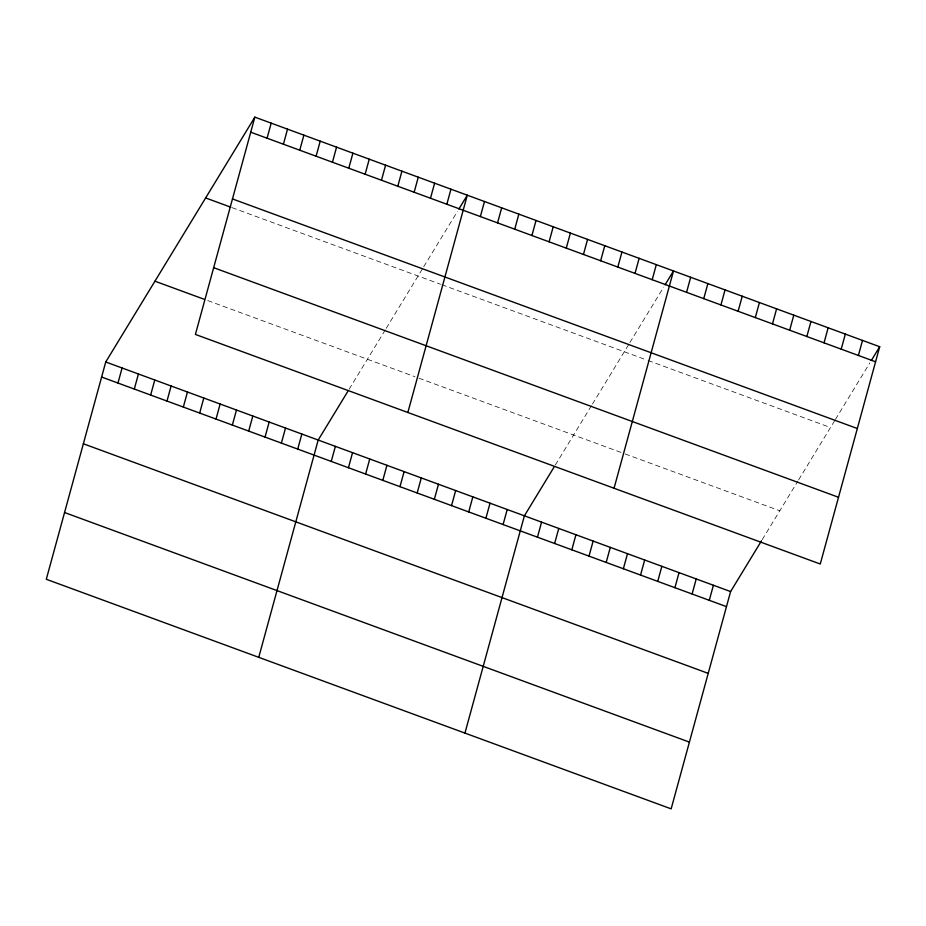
<?xml version="1.0" encoding="UTF-8"?>
<svg xmlns="http://www.w3.org/2000/svg" width="926" height="926" viewBox="0 0 926 926"><rect width="100%" height="100%" fill="white"/><g stroke="black" fill="none" stroke-linecap="round" stroke-linejoin="round"><path stroke-width="0.69" stroke-dasharray="4.63 3.47" d="M349.114 389.267L385.505 329.517M386.223 328.325L423.008 267.927M423.714 266.769L457.456 211.359M555.322 465.026L591.702 405.287M592.432 404.095L629.217 343.685M629.912 342.527L663.664 287.129M762.225 539.638L797.899 481.045M798.629 479.853L834.708 420.601M835.414 419.455L869.861 362.888M232.044 207.644L440.568 284.259M441.887 284.745L646.765 360.017M648.084 360.503L830.495 427.534M207.748 300.591L414.975 376.732M418.946 378.19L621.184 452.501M625.143 453.96L779.796 510.782"/><path stroke-width="1.39" d="M254.847 117.139L195.409 334.425L820.262 564.015L879.7 346.729L254.847 117.139L105.738 361.985L46.3 579.271L671.153 808.861L730.591 591.575L761.519 540.796M117.961 383.051L122.082 367.992M134.305 389.047L138.425 374M150.649 395.055L154.769 380.007M166.993 401.062L171.113 386.015M183.336 407.07L187.457 392.011M267.082 138.194L271.191 123.146M199.68 413.065L203.789 398.018M283.414 144.201L287.535 129.154M216.024 419.073L220.133 404.025M299.758 150.209L303.878 135.161M232.357 425.08L236.477 410.033M316.102 156.216L320.222 141.157M248.7 431.088L252.821 416.029M332.446 162.212L336.566 147.165M265.044 437.084L269.165 422.036M348.789 168.219L352.91 153.172M281.388 443.091L285.509 428.043M365.133 174.227L369.243 159.179M297.732 449.098L301.841 434.051M381.477 180.234L385.586 165.175M258.748 657.333L318.185 440.047L347.713 391.571M397.81 186.23L401.93 171.183M331.253 461.414L335.374 446.367M414.154 192.238L418.274 177.19M348.442 467.734L352.551 452.675M430.497 198.245L434.618 183.198M365.62 474.043L369.74 458.995M446.841 204.252L450.962 189.193M382.808 480.351L386.918 465.303M407.857 412.487L467.294 195.201L458.868 209.056M399.986 486.671L404.106 471.623M480.363 216.568L484.483 201.521M417.175 492.979L421.284 477.932M497.551 222.877L501.672 207.829M434.352 499.299L438.473 484.252M514.729 229.197L518.849 214.149M451.541 505.608L455.661 490.56M531.918 235.505L536.038 220.457M468.718 511.928L472.839 496.868M549.095 241.825L553.216 226.766M485.907 518.236L490.028 503.188M566.284 248.133L570.404 233.086M503.084 524.556L507.205 509.497M583.461 254.453L587.582 239.394M464.945 733.091L524.394 515.817L553.91 467.329M600.65 260.762L604.771 245.714M537.45 537.184L541.571 522.125M617.827 267.082L621.948 252.022M554.639 543.493L558.76 528.445M635.016 273.39L639.137 258.342M571.817 549.801L575.937 534.753M652.205 279.698L656.314 264.651M589.005 556.121L593.126 541.073M614.054 488.245L673.503 270.971L665.065 284.814M606.183 562.429L610.303 547.382M686.571 292.327L690.68 277.279M623.372 568.749L627.492 553.702M703.748 298.647L707.869 283.599M640.56 575.058L644.67 560.01M720.937 304.955L725.046 289.907M657.738 581.378L661.858 566.318M738.115 311.275L742.235 296.216M674.927 587.686L679.036 572.638M755.303 317.583L759.413 302.536M692.104 594.006L696.225 578.947M772.481 323.903L776.601 308.844M709.293 600.314L713.402 585.267M789.67 330.212L793.779 315.164M806.847 336.532L810.968 321.472M824.036 342.84L828.145 327.792M841.213 349.16L845.334 334.101M858.402 355.468L862.511 340.421M871.262 360.584L879.7 346.729M250.738 132.198L875.579 361.777M232.472 198.928L857.326 428.518M205.641 197.944L230.782 207.181M213.663 267.683L838.516 497.274M154.943 281.191L203.975 299.202M105.738 361.985L730.591 591.575M101.628 377.044L726.47 606.634M83.363 443.774L708.216 673.364M64.554 512.529L689.407 742.12"/></g></svg>
